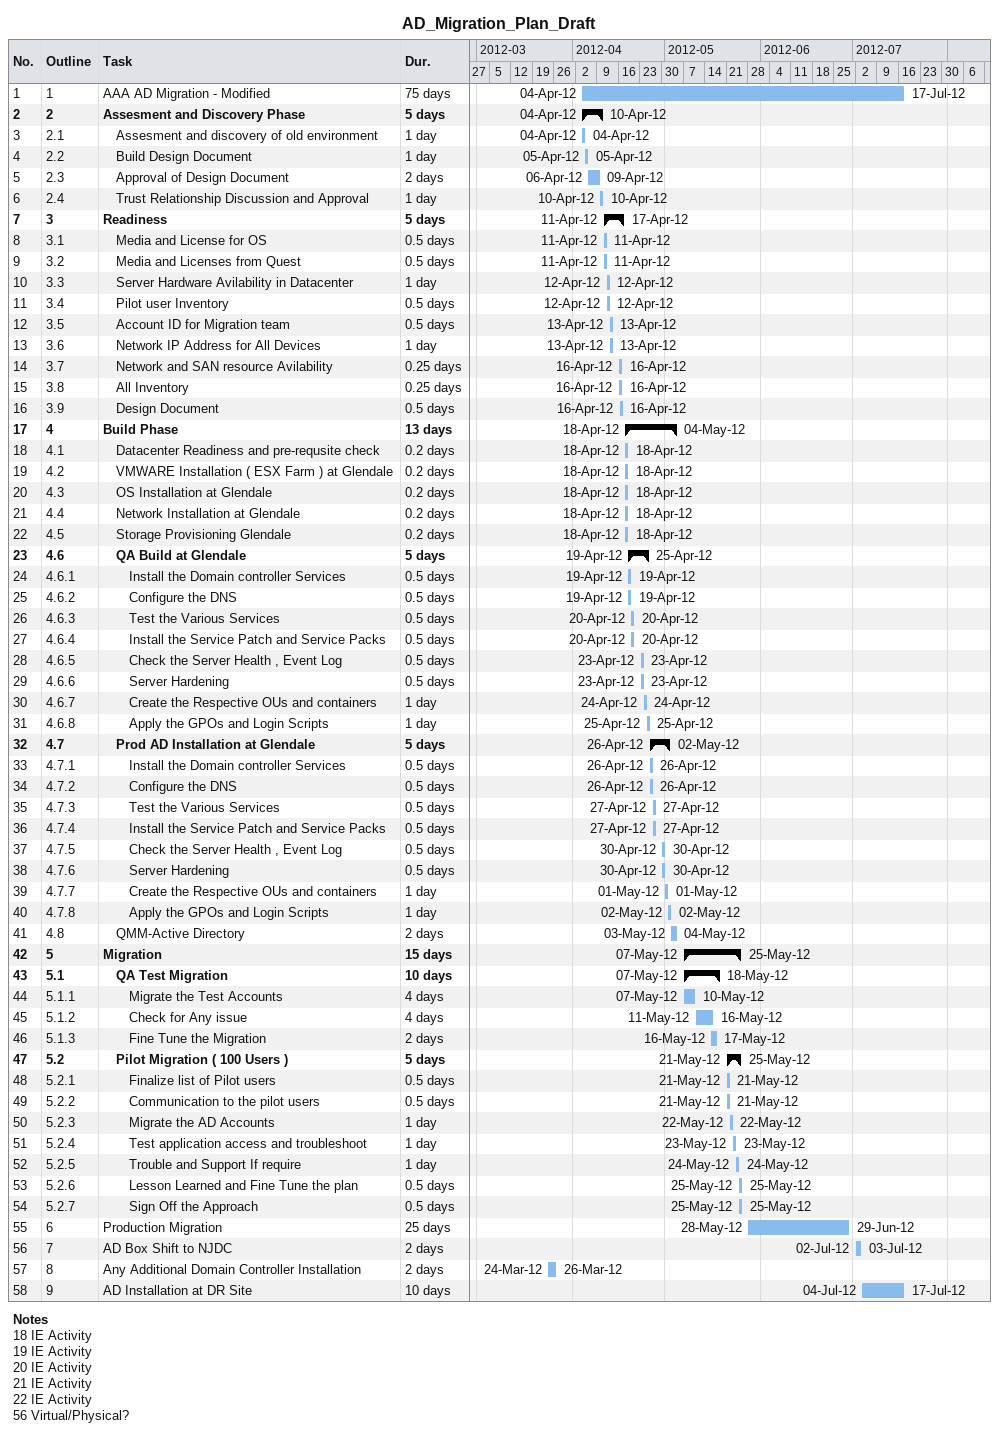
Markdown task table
AD_Migration_Plan_Draft

| ID | WBS | Task | Duration | Start | Finish |
|---|---|---|---|---|---|
| 1 | 1 | AAA AD Migration - Modified | 75d | 2012-04-04 | 2012-07-17 |
| 2 | 2 | **Assesment and Discovery Phase** | 5d | 2012-04-04 | 2012-04-10 |
| 3 | 2.1 | Assesment and discovery of old environment | 1d | 2012-04-04 | 2012-04-04 |
| 4 | 2.2 | Build Design Document | 1d | 2012-04-05 | 2012-04-05 |
| 5 | 2.3 | Approval of Design Document | 2d | 2012-04-06 | 2012-04-09 |
| 6 | 2.4 | Trust Relationship Discussion and Approval | 1d | 2012-04-10 | 2012-04-10 |
| 7 | 3 | **Readiness** | 5d | 2012-04-11 | 2012-04-17 |
| 8 | 3.1 | Media and License for OS | 0.5d | 2012-04-11 | 2012-04-11 |
| 9 | 3.2 | Media and Licenses from Quest | 0.5d | 2012-04-11 | 2012-04-11 |
| 10 | 3.3 | Server Hardware Avilability in Datacenter | 1d | 2012-04-12 | 2012-04-12 |
| 11 | 3.4 | Pilot user Inventory | 0.5d | 2012-04-12 | 2012-04-12 |
| 12 | 3.5 | Account ID for Migration team | 0.5d | 2012-04-13 | 2012-04-13 |
| 13 | 3.6 | Network IP Address for All Devices | 1d | 2012-04-13 | 2012-04-13 |
| 14 | 3.7 | Network and SAN resource Avilability | 0.25d | 2012-04-16 | 2012-04-16 |
| 15 | 3.8 | All Inventory | 0.25d | 2012-04-16 | 2012-04-16 |
| 16 | 3.9 | Design Document | 0.5d | 2012-04-16 | 2012-04-16 |
| 17 | 4 | **Build Phase** | 13d | 2012-04-18 | 2012-05-04 |
| 18 | 4.1 | Datacenter Readiness and pre-requsite check | 0.2d | 2012-04-18 | 2012-04-18 |
| 19 | 4.2 | VMWARE Installation ( ESX Farm ) at Glendale | 0.2d | 2012-04-18 | 2012-04-18 |
| 20 | 4.3 | OS Installation at Glendale | 0.2d | 2012-04-18 | 2012-04-18 |
| 21 | 4.4 | Network Installation at Glendale | 0.2d | 2012-04-18 | 2012-04-18 |
| 22 | 4.5 | Storage Provisioning Glendale | 0.2d | 2012-04-18 | 2012-04-18 |
| 23 | 4.6 | **QA Build at Glendale** | 5d | 2012-04-19 | 2012-04-25 |
| 24 | 4.6.1 | Install the Domain controller Services | 0.5d | 2012-04-19 | 2012-04-19 |
| 25 | 4.6.2 | Configure the DNS | 0.5d | 2012-04-19 | 2012-04-19 |
| 26 | 4.6.3 | Test the Various Services | 0.5d | 2012-04-20 | 2012-04-20 |
| 27 | 4.6.4 | Install the Service Patch and Service Packs | 0.5d | 2012-04-20 | 2012-04-20 |
| 28 | 4.6.5 | Check the Server Health , Event Log | 0.5d | 2012-04-23 | 2012-04-23 |
| 29 | 4.6.6 | Server Hardening | 0.5d | 2012-04-23 | 2012-04-23 |
| 30 | 4.6.7 | Create the Respective OUs and containers | 1d | 2012-04-24 | 2012-04-24 |
| 31 | 4.6.8 | Apply the GPOs and Login Scripts | 1d | 2012-04-25 | 2012-04-25 |
| 32 | 4.7 | **Prod AD Installation at Glendale** | 5d | 2012-04-26 | 2012-05-02 |
| 33 | 4.7.1 | Install the Domain controller Services | 0.5d | 2012-04-26 | 2012-04-26 |
| 34 | 4.7.2 | Configure the DNS | 0.5d | 2012-04-26 | 2012-04-26 |
| 35 | 4.7.3 | Test the Various Services | 0.5d | 2012-04-27 | 2012-04-27 |
| 36 | 4.7.4 | Install the Service Patch and Service Packs | 0.5d | 2012-04-27 | 2012-04-27 |
| 37 | 4.7.5 | Check the Server Health , Event Log | 0.5d | 2012-04-30 | 2012-04-30 |
| 38 | 4.7.6 | Server Hardening | 0.5d | 2012-04-30 | 2012-04-30 |
| 39 | 4.7.7 | Create the Respective OUs and containers | 1d | 2012-05-01 | 2012-05-01 |
| 40 | 4.7.8 | Apply the GPOs and Login Scripts | 1d | 2012-05-02 | 2012-05-02 |
| 41 | 4.8 | QMM-Active Directory | 2d | 2012-05-03 | 2012-05-04 |
| 42 | 5 | **Migration** | 15d | 2012-05-07 | 2012-05-25 |
| 43 | 5.1 | **QA Test Migration** | 10d | 2012-05-07 | 2012-05-18 |
| 44 | 5.1.1 | Migrate the Test Accounts | 4d | 2012-05-07 | 2012-05-10 |
| 45 | 5.1.2 | Check for Any issue | 4d | 2012-05-11 | 2012-05-16 |
| 46 | 5.1.3 | Fine Tune the Migration | 2d | 2012-05-16 | 2012-05-17 |
| 47 | 5.2 | **Pilot Migration ( 100 Users )** | 5d | 2012-05-21 | 2012-05-25 |
| 48 | 5.2.1 | Finalize list of Pilot users | 0.5d | 2012-05-21 | 2012-05-21 |
| 49 | 5.2.2 | Communication to the pilot users | 0.5d | 2012-05-21 | 2012-05-21 |
| 50 | 5.2.3 | Migrate the AD Accounts | 1d | 2012-05-22 | 2012-05-22 |
| 51 | 5.2.4 | Test application access and troubleshoot | 1d | 2012-05-23 | 2012-05-23 |
| 52 | 5.2.5 | Trouble and Support If require | 1d | 2012-05-24 | 2012-05-24 |
| 53 | 5.2.6 | Lesson Learned and Fine Tune the plan | 0.5d | 2012-05-25 | 2012-05-25 |
| 54 | 5.2.7 | Sign Off the Approach | 0.5d | 2012-05-25 | 2012-05-25 |
| 55 | 6 | Production Migration | 25d | 2012-05-28 | 2012-06-29 |
| 56 | 7 | AD Box Shift to NJDC | 2d | 2012-07-02 | 2012-07-03 |
| 57 | 8 | Any Additional Domain Controller Installation | 2d | 2012-03-24 | 2012-03-26 |
| 58 | 9 | AD Installation at DR Site | 10d | 2012-07-04 | 2012-07-17 |

Notes
- 18: IE Activity
- 19: IE Activity
- 20: IE Activity
- 21: IE Activity
- 22: IE Activity
- 56: Virtual/Physical?
